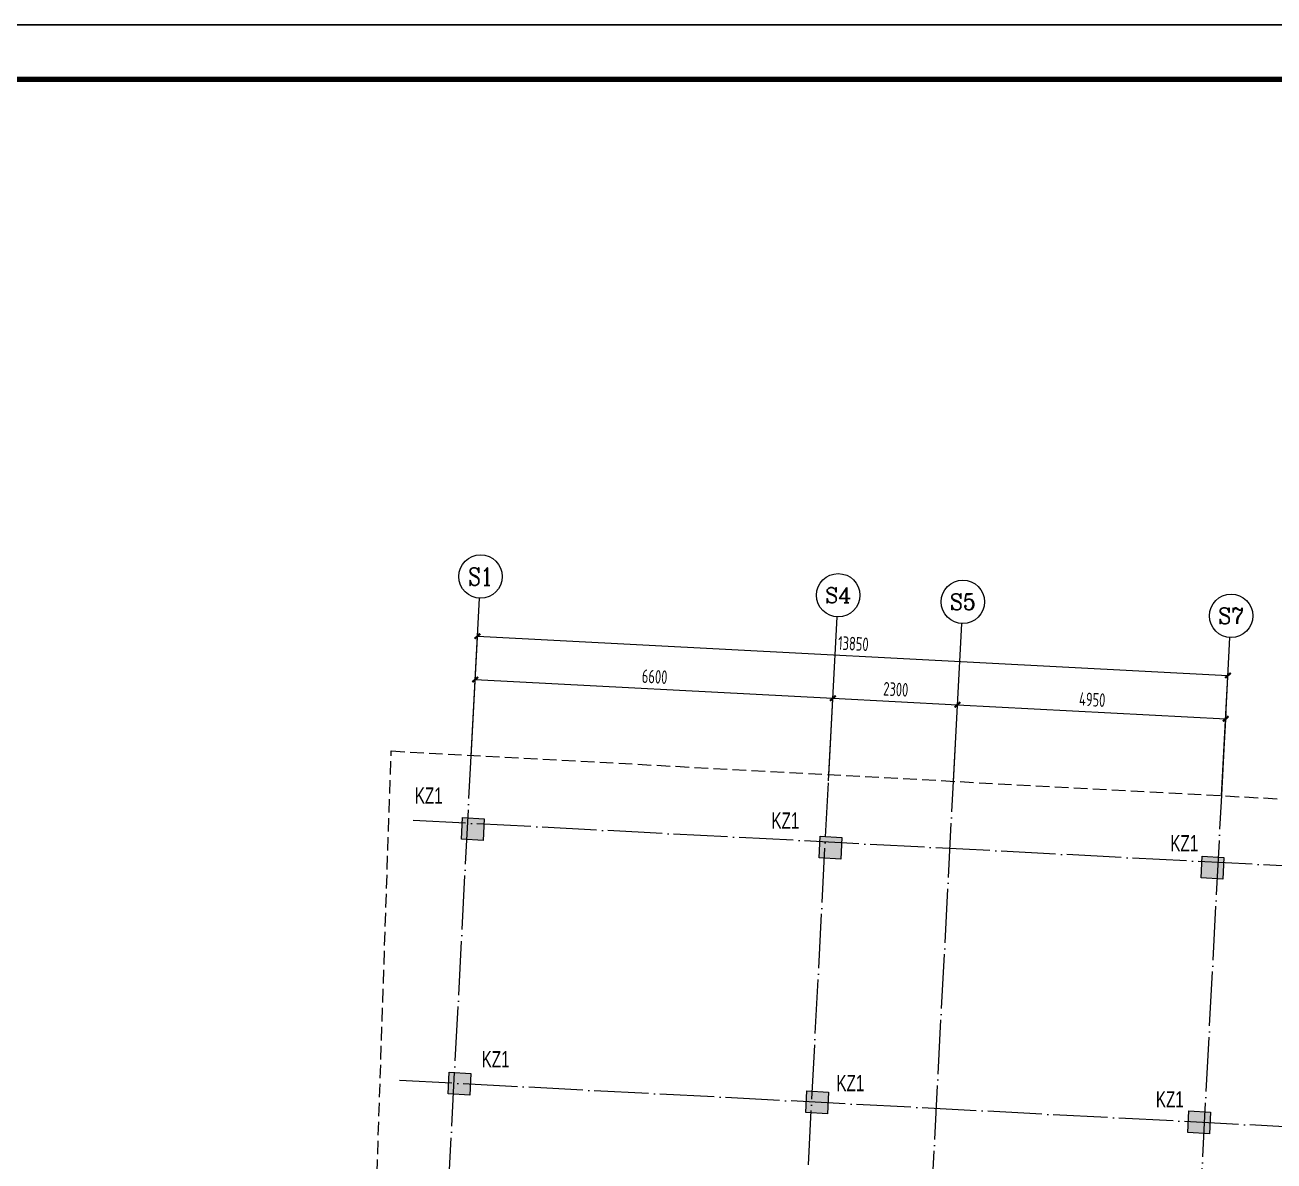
# Model space of a CAD drawing. Extents: x 5874492 to 7194610, y -939842 to -279257.
# Drawn here: x 6318999 to 6342017, y -452146 to -431207 of the extents above; entities that cross this region are included whole.
import ezdxf
from ezdxf.enums import TextEntityAlignment as Align

# ---------------------------------------------------------------- set-up
doc = ezdxf.new("R2010")
doc.units = 0
doc.header["$LTSCALE"] = 1000
doc.linetypes.add('DASH', pattern=[0.35, 0.25, -0.1])
doc.linetypes.add('DOTE', pattern=[2.42, 2, -0.2, 0.02, -0.2])
for name, color, linetype, lineweight in [('A-标注-轴号', 3, 'Continuous', 15), ('A-标注-轴号文字', 7, 'Continuous', 15), ('A-轴线-塔楼', 1, 'DOTE', 9), ('S-墙柱-COLU', 50, 'Continuous', 20), ('S-墙柱-HATCH', 251, 'Continuous', 20), ('S-板-BEAM-CON', 2, 'Continuous', 20), ('S-轴网-轴号', 3, 'Continuous', 20), ('S-轴网-轴线', 1, 'DOTE', 9), ('S-通用-TEXT', 7, 'Continuous', 20)]:
    doc.layers.add(name, color=color, linetype=linetype, lineweight=lineweight)
doc.layers.add('Y-云图图框', color=7, linetype='Continuous')
doc.styles.add('_TCH_AXIS', font='COMPLEX.shx', dxfattribs={"bigfont": 'hztxt.shx'})
doc.styles.add('_YT_Name', font='', dxfattribs={"width": 0.8})
doc.styles.add('_YT_Sign_Text', font='ros.shx', dxfattribs={"width": 0.8, "bigfont": 'hztxt.shx'})
doc.styles.add('_YT_TK_Text', font='ros.shx', dxfattribs={"width": 0.8, "bigfont": 'hztxt.shx'})
doc.styles.add('BW_Dim', font='Bweng.shx', dxfattribs={"width": 0.7, "bigfont": 'hztxt.shx'})
doc.styles.add('COMPLEX', font='COMPLEX')
doc.styles.get("Standard").update_dxf_attribs({"font": 'gbenor.shx', "bigfont": 'gbcbig.shx'})
doc.styles.add('TSSD_REIN_T3', font='tssdeng.shx', dxfattribs={"width": 0.7, "bigfont": 'hztxt.shx'})
doc.styles.get('_YT_Name').set_extended_font_data('SimHei')
doc.dimstyles.new('_TCH_ARCH&&100', dxfattribs={"dimtxt": 250, "dimasz": 100, "dimexe": 100, "dimexo": 100, "dimgap": 100, "dimtad": 1, "dimdec": 0, "dimzin": 0, "dimdsep": 46, "dimtxsty": 'TSSD_REIN_T3', "dimblk": 'ARCHTICK', "dimcen": 0.09, "dimclrt": 7, "dimazin": 2, "dimtfac": 1, "dimtdec": 0, "dimtix": 1, "dimtmove": 2, "dimatfit": 3, "dimfxl": 0, "dimtolj": 1, "dimtzin": 0, "dimarcsym": 0})

# ---------------------------------------------------------------- blocks, each defined once
blk = doc.blocks.new('_ArchTick')
at = {"color": 0, "linetype": 'ByBlock', "const_width": 0.4}
blk.add_lwpolyline([(-0.5, -0.5), (0.5, 0.5)], dxfattribs=at)
blk = doc.blocks.new('*D2394')
at = {"layer": 'A-标注-轴号', "color": 0, "lineweight": -2, "transparency": 16777216}
for p, q in [((39577, 31195), (39657, 32717)), ((39652, 32618), (46243, 32273)), ((46168, 30850), (46248, 32373))]:
    blk.add_line(p, q, dxfattribs=at)
at = {"layer": 'Defpoints', "color": 0, "transparency": 16777216}
for p in [(46243, 32273), (39572, 31095), (46163, 30750)]:
    blk.add_point(p, dxfattribs=at)
at = {"layer": 'A-标注-轴号', "color": 0, "lineweight": -2, "transparency": 16777216, "xscale": 100, "yscale": 100, "zscale": 100}
for p, rotation in [((39652, 32618), 177.0061245506402), ((46243, 32273), 357.0061245506402)]:
    blk.add_blockref('_ArchTick', p, dxfattribs=dict(at, rotation=rotation))
at = {"layer": 'A-标注-轴号', "color": 7, "transparency": 16777216, "insert": (42959, 32670), "char_height": 250, "attachment_point": 5, "rotation": 357.0061, "style": 'TSSD_REIN_T3'}
blk.add_mtext('\\A1;6600', dxfattribs=at)
blk = doc.blocks.new('*D2395')
at = {"layer": 'A-标注-轴号', "color": 0, "lineweight": -2, "transparency": 16777216}
for p, q in [((46168, 30850), (46248, 32373)), ((46243, 32273), (48539, 32153)), ((48465, 30730), (48545, 32253))]:
    blk.add_line(p, q, dxfattribs=at)
at = {"layer": 'Defpoints', "color": 0, "transparency": 16777216}
for p in [(48539, 32153), (46163, 30750), (48460, 30630)]:
    blk.add_point(p, dxfattribs=at)
at = {"layer": 'A-标注-轴号', "color": 0, "lineweight": -2, "transparency": 16777216, "xscale": 100, "yscale": 100, "zscale": 100}
for p, rotation in [((46243, 32273), 177.0061245498278), ((48539, 32153), 357.0061245498277)]:
    blk.add_blockref('_ArchTick', p, dxfattribs=dict(at, rotation=rotation))
at = {"layer": 'A-标注-轴号', "color": 7, "transparency": 16777216, "insert": (47403, 32437), "char_height": 250, "attachment_point": 5, "rotation": 357.0061, "style": 'TSSD_REIN_T3'}
blk.add_mtext('\\A1;2300', dxfattribs=at)
blk = doc.blocks.new('*D2396')
at = {"layer": 'A-标注-轴号', "color": 0, "lineweight": -2, "transparency": 16777216}
for p, q in [((48465, 30730), (48545, 32253)), ((48539, 32153), (53483, 31894)), ((53408, 30471), (53488, 31994))]:
    blk.add_line(p, q, dxfattribs=at)
at = {"layer": 'Defpoints', "color": 0, "transparency": 16777216}
for p in [(53483, 31894), (48460, 30630), (53403, 30371)]:
    blk.add_point(p, dxfattribs=at)
at = {"layer": 'A-标注-轴号', "color": 0, "lineweight": -2, "transparency": 16777216, "xscale": 100, "yscale": 100, "zscale": 100}
for p, rotation in [((48539, 32153), 177.0061245506406), ((53483, 31894), 357.0061245506407)]:
    blk.add_blockref('_ArchTick', p, dxfattribs=dict(at, rotation=rotation))
at = {"layer": 'A-标注-轴号', "color": 7, "transparency": 16777216, "insert": (51023, 32248), "char_height": 250, "attachment_point": 5, "rotation": 357.0061, "style": 'TSSD_REIN_T3'}
blk.add_mtext('\\A1;4950', dxfattribs=at)
blk = doc.blocks.new('_AXISO')
blk.add_circle((0, 0), 0.5)
at = {"layer": 'S-轴网-轴号', "style": 'COMPLEX', "width": 1.041667}
blk.add_attdef('A', text='', height=0.56, dxfattribs=at).set_placement((-0.25, -0.28), (0.25, -0.28), align=Align.FIT)
blk = doc.blocks.new('*D2468')
at = {"layer": 'A-标注-轴号', "color": 0, "lineweight": -2, "transparency": 16777216}
for p, q in [((39577, 31195), (39699, 33516)), ((39693, 33416), (53524, 32693)), ((53408, 30471), (53530, 32793))]:
    blk.add_line(p, q, dxfattribs=at)
at = {"layer": 'Defpoints', "color": 0, "transparency": 16777216}
for p in [(53524, 32693), (39572, 31095), (53403, 30371)]:
    blk.add_point(p, dxfattribs=at)
at = {"layer": 'A-标注-轴号', "color": 0, "lineweight": -2, "transparency": 16777216, "xscale": 100, "yscale": 100, "zscale": 100}
for p, rotation in [((39693, 33416), 177.0061245506402), ((53524, 32693), 357.0061245506402)]:
    blk.add_blockref('_ArchTick', p, dxfattribs=dict(at, rotation=rotation))
at = {"layer": 'A-标注-轴号', "color": 7, "transparency": 16777216, "insert": (46621, 33279), "char_height": 250, "attachment_point": 5, "rotation": 357.0061, "style": 'TSSD_REIN_T3'}
blk.add_mtext('\\A1;13850', dxfattribs=at)
blk = doc.blocks.new('ECMCTK_A0_横_单行图名-横向图框会签栏-0')
at = {"color": 4}
blk.add_lwpolyline([(0, 0), (1189, 0), (1189, 841), (0, 841)], close=True, dxfattribs=at)
at = {"const_width": 1}
blk.add_lwpolyline([(25, 10), (1179, 10), (1179, 831), (25, 831)], close=True, dxfattribs=at)
at = {"color": 80, "flags": 3}
for tag, height, p in [('YTHQINS', 3, (34.31, 832.5)), ('ECMCKEY', 3, (414.25, 484.67)), ('YTTQINS', 5.62, (1196.03, 12.81)), ('YTFRAME', 3, (904.42, 4.05)), ('YTBARCODE_T1', 3, (971.21, 4.65))]:
    blk.add_attdef(tag, text='', height=height, dxfattribs=at).set_placement(p, align=Align.MIDDLE_CENTER)
at = {"color": 80, "style": '_YT_TK_Text', "width": 0.8, "flags": 3}
for tag, p in [('{姓名五}', (9.62, 809.48)), ('{姓名六}', (14.92, 809.38)), ('{姓名七}', (19.96, 809.48)), ('{姓名八}', (24.7, 809.33)), ('[专业五]', (9.63, 785.25)), ('[专业六]', (14.56, 785.25)), ('[专业七]', (19.49, 785.17)), ('[专业八]', (24.5, 785.09)), ('{姓名一}', (9.73, 733.71)), ('{姓名二}', (14.79, 733.6)), ('{姓名三}', (19.65, 733.65)), ('{姓名四}', (24.75, 733.5)), ('[专业一]', (9.58, 710.09)), ('[专业二]', (14.46, 709.92)), ('[专业三]', (19.63, 709.95)), ('[专业四]', (25, 709.79))]:
    blk.add_attdef(tag, text='', height=3, rotation=90, dxfattribs=at).set_placement(p, align=Align.BOTTOM_LEFT)
at = {"style": '_YT_TK_Text', "width": 0.8}
blk.add_attdef('设计联系电话', text='', height=4, rotation=90, dxfattribs=at).set_placement((16.86, 656.55), align=Align.MIDDLE)
for tag, height, style, width, p in [('工程号', 4, '_YT_Sign_Text', 0.5, (1152.08, 44.12)), ('证书编号', 4, '_YT_Sign_Text', 0.8, (1056.87, 43.81)), ('审查批准号', 4, '_YT_Sign_Text', 0.8, (1109.06, 43.81)), ('设计单位', 6, '_YT_Name', 0.8, (971.75, 38.6)), ('建设单位', 4, '_YT_Sign_Text', 0.8, (1082.96, 36.11)), ('阶段', 4, '_YT_Sign_Text', 0.8, (1152.08, 35.81)), ('项目号', 4, '_YT_Sign_Text', 0.5, (1170.08, 33.72)), ('项目名称', 4, '_YT_Sign_Text', 0.8, (1082.96, 28.11)), ('专业', 4, '_YT_Sign_Text', 0.8, (1152.08, 27.31)), ('图纸编号', 4, '_YT_Sign_Text', 0.5, (1151.93, 19.36)), ('图纸名称', 4.5, '_YT_Name', 0.8, (1083.39, 15.06)), ('出图比例', 4.2, '_YT_Sign_Text', 0.8, (1029.82, 11.78)), ('日期', 4, '_YT_Sign_Text', 0.5, (1151.88, 12.13)), ('版本号', 4, '_YT_Sign_Text', 0.8, (1170.08, 13))]:
    blk.add_attdef(tag, text='', height=height, dxfattribs=dict(style=style, width=width)).set_placement(p, align=Align.CENTER)
at = {"style": '_YT_Sign_Text', "width": 0.8, "flags": 3}
for tag, p, height in [('[审定人]', (938.95, 27.81), 4.1), ('{审定人}', (953.87, 26.45), 6.24), ('[校对人]', (990.23, 27.82), 4.1), ('{校对人}', (1006.35, 26.53), 6.24), ('{审核人}', (954.98, 18.44), 6.24), ('{设计人}', (1006.48, 18.54), 6.24), ('[审核人]', (939.01, 19.76), 4.1), ('[设计人]', (990.47, 20.21), 4.1), ('[项目负责人]', (938.78, 12.01), 4.1), ('{项目负责人}', (956.28, 10.72), 6.24), ('[专业负责人]', (990.74, 11.77), 4.1), ('{专业负责人}', (1006.58, 10.36), 6.24)]:
    blk.add_attdef(tag, p, '', height=height, dxfattribs=at)
at = {"color": 80, "flags": 3}
for tag, p in [('YTQRCODE', (899.04, 11.91)), ('YTBZSIT', (25, 10)), ('EXT_TK_LEFT', (25, 10))]:
    blk.add_attdef(tag, p, '', height=3, dxfattribs=at)
blk = doc.blocks.new('A$C3FF375C5')
at = {"layer": 'A-标注-轴号'}
for p, q in [((39571.9, 31094.6), (39729.9, 34115.5)), ((46162.9, 30749.9), (46320.9, 33770.8)), ((48459.8, 30629.8), (48617.8, 33650.7)), ((53403, 30371.3), (53561, 33392.1))]:
    blk.add_line(p, q, dxfattribs=at)
at = {"layer": 'A-轴线-塔楼', "ltscale": 0.5}
for p, q in [((38968.1, 19549.6), (39571.9, 31094.6)), ((45540.1, 18841.5), (46162.9, 30749.9)), ((47614.7, 14471.4), (48459.8, 30629.8)), ((51480.4, -6390.5), (53403, 30371.3)), ((56387.6, 29085.1), (38507.8, 30020.2)), ((56136.9, 24291.7), (38257.1, 25226.8))]:
    blk.add_line(p, q, dxfattribs=at)
at = {"layer": 'A-标注-轴号'}
ref = blk.add_blockref('_AXISO', (39750.8, 34515), dxfattribs=dict(at, xscale=800, yscale=800, zscale=800))
ref.add_attrib('A', 'S1', dxfattribs={"layer": 'A-标注-轴号文字', "ltscale": 0.2, "height": 328.45, "style": '_TCH_AXIS'}).set_placement((39524, 34350.7), (39977.6, 34350.7), align=Align.FIT)
ref = blk.add_blockref('_AXISO', (46341.8, 34170.3), dxfattribs=dict(at, xscale=800, yscale=800, zscale=800))
ref.add_attrib('A', 'S4', dxfattribs={"layer": 'A-标注-轴号文字', "ltscale": 0.2, "height": 282.17, "style": '_TCH_AXIS'}).set_placement((46100, 34029.2), (46583.7, 34029.2), align=Align.FIT)
ref = blk.add_blockref('_AXISO', (48638.7, 34050.1), dxfattribs=dict(at, xscale=800, yscale=800, zscale=800))
ref.add_attrib('A', 'S5', dxfattribs={"layer": 'A-标注-轴号文字', "ltscale": 0.2, "height": 294.28, "style": '_TCH_AXIS'}).set_placement((48400.5, 33903), (48876.9, 33903), align=Align.FIT)
ref = blk.add_blockref('_AXISO', (53581.9, 33791.6), dxfattribs=dict(at, xscale=800, yscale=800, zscale=800))
ref.add_attrib('A', 'S7', dxfattribs={"layer": 'A-标注-轴号文字', "ltscale": 0.2, "height": 294.28, "style": '_TCH_AXIS'}).set_placement((53343.7, 33644.5), (53820.1, 33644.5), align=Align.FIT)
for p1, p2, distance, picture, middle in [((39571.9, 31094.6), (53403, 30371.3), 2325, '*D2468', (46620.7, 33279.5)), ((39571.9, 31094.6), (46162.9, 30749.9), 1525, '*D2394', (42958.8, 32669.9)), ((46162.9, 30749.9), (48459.8, 30629.8), 1525, '*D2395', (47402.8, 32437.5)), ((48459.8, 30629.8), (53403, 30371.3), 1525, '*D2396', (51022.8, 32248.1))]:
    dim = blk.add_aligned_dim(p1=p1, p2=p2, distance=distance, dimstyle='_TCH_ARCH&&100', dxfattribs=at)
    dim.commit()
    dim.dimension.update_dxf_attribs({"geometry": picture, "text_midpoint": middle})

msp = doc.modelspace()

# ---------------------------------------------------------------- hatches: boundary and pattern name
at = {"layer": 'S-墙柱-HATCH', "ltscale": 0.2}
h = msp.add_hatch(color=256, dxfattribs=at)
h.dxf.hatch_style = 1
h.paths.add_polyline_path([(6327441.4, -446236.8), (6327462.3, -445837.4), (6327062.9, -445816.4), (6327042, -446215.9)])
h = msp.add_hatch(color=256, dxfattribs=at)
h.dxf.hatch_style = 1
h.paths.add_polyline_path([(6334032.6, -446581.4), (6334053.5, -446182), (6333654.1, -446161.1), (6333633.1, -446560.5)])
h = msp.add_hatch(color=256, dxfattribs=at)
h.dxf.hatch_style = 1
h.paths.add_polyline_path([(6341072.8, -446949.7), (6341093.7, -446550.3), (6340694.3, -446529.4), (6340673.3, -446928.8)])
h = msp.add_hatch(color=256, dxfattribs=at)
h.dxf.hatch_style = 1
h.paths.add_polyline_path([(6327195.9, -450930.4), (6327216.9, -450530.9), (6326817.4, -450510), (6326796.5, -450909.5)])
h = msp.add_hatch(color=256, dxfattribs=at)
h.dxf.hatch_style = 1
h.paths.add_polyline_path([(6333786.9, -451275.1), (6333807.9, -450875.7), (6333408.4, -450854.7), (6333387.5, -451254.2)])
h = msp.add_hatch(color=256, dxfattribs=at)
h.dxf.hatch_style = 1
h.paths.add_polyline_path([(6340827.3, -451643.3), (6340848.3, -451243.8), (6340448.8, -451222.9), (6340427.9, -451622.3)])

# ---------------------------------------------------------------- linework, layer by layer
at = {"layer": 'S-墙柱-COLU'}
for points in [[(6327062.9, -445816.4), (6327462.3, -445837.4), (6327441.4, -446236.8), (6327042, -446215.9)], [(6333654.1, -446161.1), (6334053.5, -446182), (6334032.6, -446581.4), (6333633.1, -446560.5)], [(6340694.3, -446529.4), (6341093.7, -446550.3), (6341072.8, -446949.7), (6340673.3, -446928.8)], [(6326817.4, -450510), (6327216.9, -450530.9), (6327195.9, -450930.4), (6326796.5, -450909.5)], [(6333408.4, -450854.7), (6333807.9, -450875.7), (6333786.9, -451275.1), (6333387.5, -451254.2)], [(6340448.8, -451222.9), (6340848.3, -451243.8), (6340827.3, -451643.3), (6340427.9, -451622.3)]]:
    msp.add_lwpolyline(points, close=True, dxfattribs=at)
at = {"layer": 'S-板-BEAM-CON', "linetype": 'DASH'}
msp.add_lwpolyline([(6327924.5, -478533.1), (6327924.5, -478533.1), (6327924.5, -467242.1), (6330948.9, -467242.1), (6330948.9, -457313.7), (6325335.5, -456918.2), (6325747.5, -444588.6), (6342927.6, -445514.5), (6340936.4, -482067.3), (6327810, -481279.7)], close=True, dxfattribs=at)

# ---------------------------------------------------------------- block references
at = {"layer": 'S-轴网-轴线', "ltscale": 0.2}
msp.add_blockref('A$C3FF375C5', (6287644.5, -475889.2), dxfattribs=at)
at = {"layer": 'Y-云图图框', "xscale": 100, "yscale": 100, "zscale": 100}
msp.add_blockref('ECMCTK_A0_横_单行图名-横向图框会签栏-0', (6261254.1, -515307.3), dxfattribs=at)

# ---------------------------------------------------------------- texts
at = {"layer": 'S-通用-TEXT', "color": 3, "style": 'BW_Dim', "width": 0.7}
for p in [(6326183.4, -445260.3), (6332755.7, -445720.6), (6340106, -446138.3), (6327414.3, -450119.5), (6333953.3, -450559.2), (6339839.7, -450859)]:
    msp.add_text('KZ1', height=300, dxfattribs=at).set_placement(p, align=Align.TOP_LEFT)

doc.saveas('drawing.dxf')
